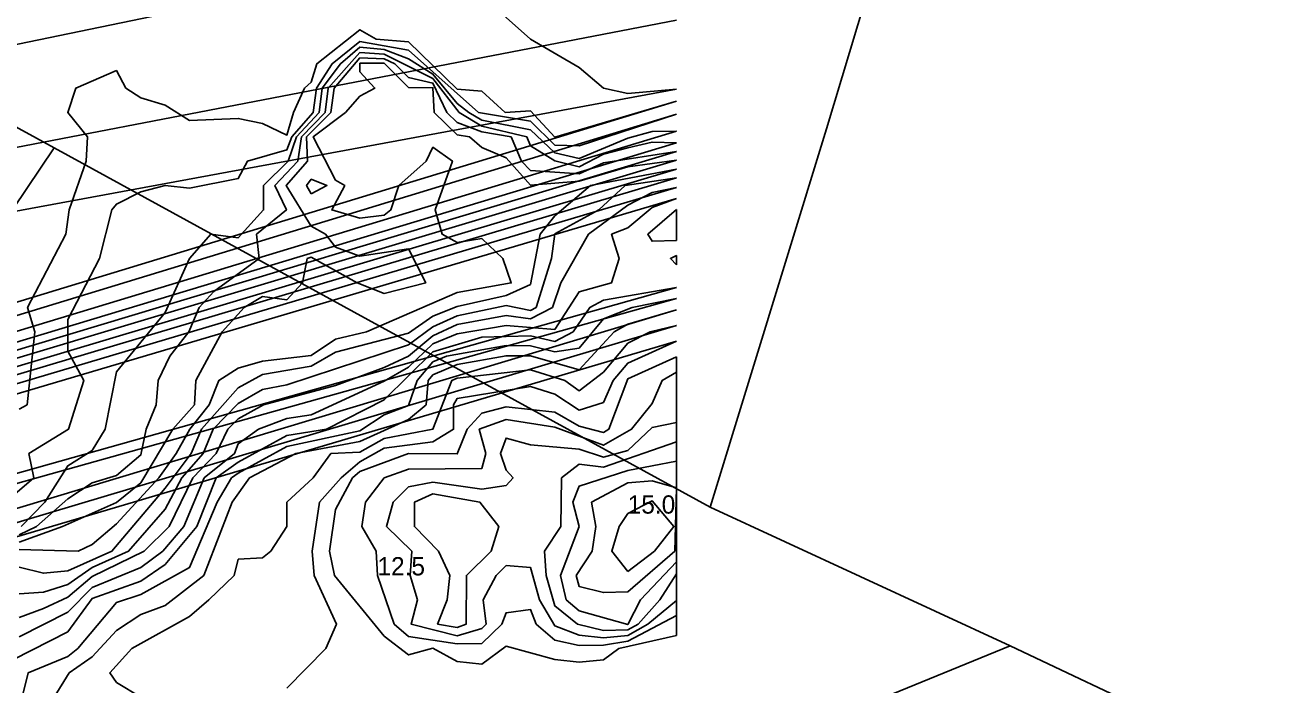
# Model space of a CAD drawing. Header units: metres. Extents: x 304729 to 308942, y 6403920 to 6405836.
# Drawn here: x 305626.5 to 305729, y 6404405 to 6404459.2 of the extents above; entities that cross this region are included whole.
import ezdxf

# ---------------------------------------------------------------- set-up
doc = ezdxf.new("R2010")
doc.units = ezdxf.units.M
for name, color, linetype in [('FASTIGHETSGRANSER', 7, 'Continuous'), ('HOJDKURVOR_GRUND', 4, 'Continuous'), ('HOJDKURVOR_STOD', 6, 'Continuous'), ('HOJDKURVOR_TEXT', 2, 'Continuous'), ('LILLEBY_4_8', 5, 'Continuous'), ('TOMTER_1945', 1, 'Continuous')]:
    doc.layers.add(name, color=color, linetype=linetype)

msp = doc.modelspace()

# ---------------------------------------------------------------- linework, layer by layer
at = {"layer": 'FASTIGHETSGRANSER'}
msp.add_lwpolyline([(305194.17, 6404796.311), (305248.461, 6404753.573), (305425.875, 6404616.253), (305445.572, 6404610.011), (305510.987, 6404589.282), (305538.828, 6404586.862), (305574.392, 6404542.914), (305622.258, 6404525.46), (305693.017, 6404463.466), (305695.515, 6404461.196), (305692.317, 6404450.639), (305682.784, 6404419.603), (305707.41, 6404408.206), (305733.318, 6404395.966)], dxfattribs=at)
at = {"layer": 'HOJDKURVOR_GRUND'}
for points in [[(305150, 6404359.43, 3), (305680, 6404468.78, 3)], [(305680, 6404453.92, 4), (305676, 6404453.56, 4), (305674, 6404454, 4), (305672, 6404455.69, 4), (305668, 6404458, 4), (305664, 6404461.6, 4)], [(305150, 6404357.52, 3.5), (305680, 6404459.56, 3.5)], [(305680, 6404452.91, 4.5), (305670, 6404449.97, 4.5), (305668, 6404452.12, 4.5), (305665.94, 6404452, 4.5), (305664, 6404453.74, 4.5), (305662, 6404453.92, 4.5), (305658, 6404457.78, 4.5), (305655.33, 6404458, 4.5), (305654, 6404458.79, 4.5), (305650.47, 6404456, 4.5), (305650, 6404454.48, 4.5), (305649.45, 6404454, 4.5), (305648.55, 6404452, 4.5), (305648, 6404450.14, 4.5), (305646, 6404451.08, 4.5), (305644, 6404451.5, 4.5), (305640, 6404451.33, 4.5), (305638, 6404452.59, 4.5), (305636, 6404453.2, 4.5), (305634.77, 6404454, 4.5), (305634, 6404455.43, 4.5), (305630.67, 6404454, 4.5), (305630, 6404452, 4.5), (305631.62, 6404450, 4.5), (305631.5, 6404448, 4.5), (305630.1, 6404444, 4.5), (305629.85, 6404442, 4.5), (305626.69, 6404436, 4.5), (305627.29, 6404434, 4.5), (305626.67, 6404428, 4.5), (305626, 6404427.65, 4.5)], [(305680, 6404449.51, 6), (305678, 6404449.56, 6), (305676, 6404449.1, 6), (305674, 6404448.56, 6), (305672, 6404447.54, 6), (305670, 6404448.03, 6), (305668, 6404449.27, 6), (305667.71, 6404450, 6), (305664, 6404450.88, 6), (305662.16, 6404452, 6), (305660, 6404454.78, 6), (305656, 6404456.78, 6), (305654, 6404456.92, 6), (305651.4, 6404454, 6), (305651.13, 6404452, 6), (305649.21, 6404450, 6), (305648.9, 6404448, 6), (305647.02, 6404446, 6), (305647.96, 6404444, 6), (305645.5, 6404442, 6), (305645.73, 6404440, 6), (305642, 6404437.3, 6), (305640.79, 6404436, 6), (305639.94, 6404434, 6), (305638.39, 6404432, 6), (305637.43, 6404430, 6), (305637.27, 6404428, 6), (305636.44, 6404426, 6), (305636, 6404423.89, 6), (305634, 6404422.19, 6), (305632, 6404421.59, 6), (305630, 6404420.29, 6), (305627.44, 6404418, 6), (305626, 6404417.32, 6)], [(305680, 6404450.45, 5.5), (305678, 6404450.42, 5.5), (305676, 6404449.89, 5.5), (305672, 6404448.23, 5.5), (305670, 6404448.68, 5.5), (305668, 6404450.57, 5.5), (305664, 6404451.36, 5.5), (305662.94, 6404452, 5.5), (305662, 6404452.72, 5.5), (305660, 6404455.15, 5.5), (305658, 6404456.41, 5.5), (305656, 6404457.15, 5.5), (305654, 6404457.36, 5.5), (305652.4, 6404456, 5.5), (305650.91, 6404454, 5.5), (305650.64, 6404452, 5.5), (305648.8, 6404450, 5.5), (305648.11, 6404448, 5.5), (305646.09, 6404446, 5.5), (305646.08, 6404444, 5.5), (305644, 6404441.71, 5.5), (305641.75, 6404442, 5.5), (305640, 6404440, 5.5), (305638, 6404435.58, 5.5), (305634, 6404430.71, 5.5), (305633.08, 6404426, 5.5), (305632, 6404424.26, 5.5), (305630, 6404423, 5.5), (305628.1, 6404420, 5.5), (305626.18, 6404418, 5.5)], [(305680, 6404448.8, 6.5), (305674, 6404447.85, 6.5), (305672, 6404446.95, 6.5), (305668, 6404447.24, 6.5), (305667.28, 6404448, 6.5), (305666.42, 6404450, 6.5), (305664, 6404450.4, 6.5), (305662, 6404451.18, 6.5), (305661.15, 6404452, 6.5), (305660, 6404454.4, 6.5), (305658, 6404454.86, 6.5), (305656.87, 6404456, 6.5), (305656, 6404456.4, 6.5), (305654, 6404456.48, 6.5), (305651.88, 6404454, 6.5), (305651.62, 6404452, 6.5), (305649.61, 6404450, 6.5), (305649.7, 6404448, 6.5), (305647.94, 6404446, 6.5), (305650, 6404442.65, 6.5), (305651.17, 6404442, 6.5), (305652, 6404440.95, 6.5), (305654, 6404440.2, 6.5), (305658, 6404440.8, 6.5), (305659.41, 6404438, 6.5), (305656, 6404437.15, 6.5), (305653.78, 6404438, 6.5), (305650, 6404440.13, 6.5), (305649.67, 6404440, 6.5), (305649.29, 6404438, 6.5), (305648, 6404436.62, 6.5), (305646, 6404436.9, 6.5), (305644.5, 6404436, 6.5), (305642.69, 6404434, 6.5), (305640.52, 6404430, 6.5), (305640.41, 6404428, 6.5), (305638.62, 6404426, 6.5), (305636, 6404421.6, 6.5), (305634, 6404419.97, 6.5), (305629.56, 6404418, 6.5), (305626, 6404416.72, 6.5)], [(305680, 6404448.09, 7), (305676, 6404447.54, 7), (305672, 6404446.36, 7), (305668, 6404446.02, 7), (305666, 6404448.26, 7), (305664, 6404449.11, 7), (305663, 6404450, 7), (305662, 6404450.16, 7), (305660.09, 6404452, 7), (305660, 6404454.02, 7), (305658, 6404454.05, 7), (305656, 6404456.03, 7), (305654, 6404456.04, 7), (305654, 6404455.33, 7), (305655.23, 6404454, 7), (305654, 6404453.33, 7), (305652.81, 6404452, 7), (305650.17, 6404450, 7), (305652, 6404446.44, 7), (305652.75, 6404446, 7), (305651.68, 6404444, 7), (305654, 6404443.33, 7), (305656, 6404443.56, 7), (305656.53, 6404444, 7), (305657.2, 6404446, 7), (305659.43, 6404448, 7), (305660, 6404449.14, 7), (305661.6, 6404448, 7), (305660.17, 6404444, 7), (305660.76, 6404442, 7), (305662, 6404441.33, 7), (305664, 6404441.65, 7), (305665.74, 6404440, 7), (305666.43, 6404438, 7), (305662, 6404437.22, 7), (305654.55, 6404434, 7), (305652, 6404433.38, 7), (305650, 6404432.05, 7), (305646, 6404431.58, 7), (305644, 6404431, 7), (305642.41, 6404430, 7), (305641.61, 6404428, 7), (305640.02, 6404426, 7), (305638.91, 6404424, 7), (305637.47, 6404422, 7), (305634, 6404418.24, 7), (305632, 6404416.53, 7), (305630.86, 6404416, 7), (305626, 6404416.12, 7)], [(305150, 6404356.11, 4), (305680, 6404453.92, 4)], [(305177.56, 6404300, 4.5), (305680, 6404452.91, 4.5)], [(305183.48, 6404300, 5.5), (305680, 6404450.45, 5.5)], [(305184.52, 6404300, 6), (305680, 6404449.51, 6)], [(305185.3, 6404300, 6.5), (305680, 6404448.8, 6.5)], [(305186.1, 6404300, 7), (305680, 6404448.09, 7)], [(305188.09, 6404300, 8), (305680, 6404446.62, 8)], [(305680, 6404446.62, 8), (305675.8, 6404446, 8), (305673.63, 6404444, 8), (305670, 6404442.03, 8), (305669.75, 6404440, 8), (305668.48, 6404436, 8), (305668, 6404435.75, 8), (305666, 6404436.15, 8), (305662, 6404435.31, 8), (305660, 6404434.4, 8), (305658, 6404432.92, 8), (305648, 6404429.65, 8), (305646, 6404429.27, 8), (305644, 6404428.1, 8), (305641.94, 6404426, 8), (305641.13, 6404424, 8), (305639.37, 6404422, 8), (305638, 6404419.44, 8), (305634.99, 6404416, 8), (305632, 6404414.66, 8), (305630, 6404413.24, 8), (305628, 6404412.63, 8), (305626, 6404412.5, 8)], [(305650, 6404445.31, 7), (305651.29, 6404446, 7), (305650, 6404446.52, 7), (305649.62, 6404446, 7), (305650, 6404445.31, 7)], [(305189.2, 6404300, 8.5), (305680, 6404445.85, 8.5)], [(305680, 6404445.85, 8.5), (305678, 6404445.43, 8.5), (305676, 6404444.38, 8.5), (305672.77, 6404442, 8.5), (305670.51, 6404438, 8.5), (305669.81, 6404436, 8.5), (305668, 6404435.07, 8.5), (305666, 6404435.33, 8.5), (305662, 6404434.58, 8.5), (305660, 6404433.65, 8.5), (305658, 6404431.98, 8.5), (305656, 6404431.07, 8.5), (305652, 6404429.58, 8.5), (305646.08, 6404428, 8.5), (305644, 6404426.86, 8.5), (305643.15, 6404426, 8.5), (305642.18, 6404424, 8.5), (305640.28, 6404422, 8.5), (305638.34, 6404418, 8.5), (305636.28, 6404416, 8.5), (305632, 6404413.91, 8.5), (305630, 6404412.21, 8.5), (305628, 6404411.29, 8.5), (305626, 6404410.55, 8.5)], [(305190.23, 6404300, 9), (305680, 6404444.94, 9)], [(305680, 6404444.94, 9), (305678, 6404444.2, 9), (305676, 6404442.53, 9), (305674.67, 6404442, 9), (305675.29, 6404440, 9), (305674.67, 6404438, 9), (305672, 6404437.27, 9), (305670, 6404434.17, 9), (305666, 6404434.51, 9), (305662, 6404433.84, 9), (305660, 6404433, 9), (305658, 6404431.08, 9), (305656, 6404429.94, 9), (305650, 6404427.18, 9), (305648, 6404426.89, 9), (305645.67, 6404426, 9), (305644, 6404424.8, 9), (305643.7, 6404424, 9), (305641.2, 6404422, 9), (305639.54, 6404418, 9), (305637.82, 6404416, 9), (305636, 6404414.64, 9), (305632, 6404413.01, 9), (305630, 6404410.97, 9), (305626, 6404408.96, 9)], [(305680, 6404444.02, 9.5), (305677.64, 6404442, 9.5), (305678, 6404441.43, 9.5), (305680, 6404441.5, 9.5), (305680, 6404444.02, 9.5)], [(305680, 6404439.49, 9), (305679.5, 6404440, 9), (305680, 6404440.25, 9), (305680, 6404439.49, 9)], [(305191.03, 6404300, 9.5), (305680, 6404437.63, 9.5)], [(305680, 6404437.63, 9.5), (305674, 6404436.6, 9.5), (305672.88, 6404436, 9.5), (305671.51, 6404434, 9.5), (305670, 6404433.21, 9.5), (305668, 6404433.65, 9.5), (305664, 6404433.54, 9.5), (305660, 6404432.35, 9.5), (305656, 6404428.4, 9.5), (305651.25, 6404426, 9.5), (305648, 6404425.47, 9.5), (305644, 6404423.28, 9.5), (305642.18, 6404422, 9.5), (305640.6, 6404418, 9.5), (305638, 6404414.9, 9.5), (305636, 6404413.52, 9.5), (305632, 6404412.11, 9.5), (305630, 6404409.38, 9.5), (305624, 6404406.33, 9.5)], [(305228.37, 6404300, 10.5), (305680, 6404435.79, 10.5)], [(305680, 6404435.79, 10.5), (305676, 6404434.62, 10.5), (305674.89, 6404434, 10.5), (305672, 6404430.88, 10.5), (305668, 6404432.03, 10.5), (305666, 6404432.03, 10.5), (305662, 6404431.3, 10.5), (305660, 6404430.46, 10.5), (305659.61, 6404430, 10.5), (305659.44, 6404428, 10.5), (305658, 6404426.8, 10.5), (305654, 6404424.98, 10.5), (305648.74, 6404424, 10.5), (305644.94, 6404422, 10.5), (305643.49, 6404420, 10.5), (305641.17, 6404414, 10.5), (305638, 6404411.54, 10.5), (305636, 6404410.78, 10.5), (305634, 6404409.48, 10.5), (305632, 6404407.31, 10.5), (305630.12, 6404406, 10.5), (305628.88, 6404404, 10.5)], [(305229.3, 6404300, 11), (305680, 6404434.51, 11)], [(305680, 6404434.51, 11), (305677.85, 6404434, 11), (305676, 6404433.06, 11), (305674, 6404430.67, 11), (305672, 6404429.16, 11), (305670.83, 6404430, 11), (305668, 6404430.87, 11), (305662, 6404430.18, 11), (305661.56, 6404430, 11), (305660, 6404426, 11), (305656, 6404425.24, 11), (305654, 6404424.11, 11), (305651.62, 6404424, 11), (305650.15, 6404422, 11), (305648, 6404420, 11), (305648, 6404418, 11), (305646.67, 6404416, 11), (305646, 6404415.43, 11), (305644, 6404415.33, 11), (305643.68, 6404414, 11), (305641.58, 6404412, 11), (305640, 6404410.64, 11), (305635.27, 6404408, 11), (305633.44, 6404406, 11), (305634, 6404405.22, 11), (305636, 6404404, 11)], [(305230.17, 6404300, 11.5), (305680, 6404433.23, 11.5)], [(305680, 6404433.23, 11.5), (305676, 6404431.43, 11.5), (305674.79, 6404430, 11.5), (305674, 6404428.2, 11.5), (305672, 6404427.56, 11.5), (305670, 6404428.88, 11.5), (305668, 6404429.51, 11.5), (305662, 6404428.53, 11.5), (305661.68, 6404428, 11.5), (305661.69, 6404426, 11.5), (305660, 6404424.97, 11.5), (305656, 6404424.44, 11.5), (305654, 6404423.31, 11.5), (305652.46, 6404422, 11.5), (305650.68, 6404420, 11.5), (305650.08, 6404416, 11.5), (305650.23, 6404414, 11.5), (305652.07, 6404410, 11.5), (305651.2, 6404408, 11.5), (305648, 6404404.75, 11.5)], [(305680, 6404431.95, 12), (305676, 6404430.13, 12), (305674.46, 6404426, 12), (305674, 6404425.74, 12), (305672, 6404426.26, 12), (305670, 6404427.41, 12), (305666, 6404427.84, 12), (305664, 6404427.32, 12), (305662.81, 6404426, 12), (305662, 6404423.97, 12), (305658, 6404424, 12), (305654, 6404422.53, 12), (305653.38, 6404422, 12), (305652, 6404419.41, 12), (305651.49, 6404416, 12), (305651.9, 6404414, 12), (305656, 6404409, 12), (305658, 6404407.48, 12), (305660, 6404408.03, 12), (305662, 6404406.93, 12), (305664, 6404406.72, 12), (305666, 6404408.2, 12), (305670, 6404407.11, 12), (305672, 6404406.87, 12), (305674, 6404407.08, 12), (305675.26, 6404408, 12), (305680, 6404409.08, 12), (305680, 6404431.95, 12)], [(305680, 6404426.54, 13), (305678, 6404426.15, 13), (305676, 6404424.24, 13), (305674, 6404423.7, 13), (305672, 6404424.36, 13), (305668, 6404424.71, 13), (305666, 6404425.27, 13), (305665.54, 6404424, 13), (305666, 6404422.64, 13), (305666.58, 6404422, 13), (305666, 6404421.38, 13), (305664, 6404421.08, 13), (305660, 6404421.64, 13), (305658, 6404421.28, 13), (305656.74, 6404420, 13), (305656.18, 6404418, 13), (305658.26, 6404416, 13), (305658.12, 6404414, 13), (305658.74, 6404412, 13), (305658.2, 6404410, 13), (305662, 6404409.05, 13), (305664, 6404409.65, 13), (305664.36, 6404410, 13), (305664.11, 6404412, 13), (305665.19, 6404414, 13), (305666, 6404414.81, 13), (305668, 6404414.65, 13), (305668.75, 6404412, 13), (305670, 6404409.86, 13), (305672, 6404409.1, 13), (305674, 6404408.88, 13), (305676, 6404409.06, 13), (305677.66, 6404410, 13), (305680, 6404411.95, 13), (305680, 6404426.54, 13)], [(305680, 6404424.97, 13.5), (305674, 6404422.87, 13.5), (305672, 6404423.12, 13.5), (305670.57, 6404422, 13.5), (305670.51, 6404418, 13.5), (305669.15, 6404416, 13.5), (305669.31, 6404414, 13.5), (305670, 6404411.49, 13.5), (305671.87, 6404410, 13.5), (305674, 6404409.48, 13.5), (305676, 6404409.52, 13.5), (305676.85, 6404410, 13.5), (305678.65, 6404412, 13.5), (305680, 6404414.12, 13.5), (305680, 6404424.97, 13.5)], [(305680, 6404423.38, 14), (305676, 6404422.62, 14), (305672, 6404421.33, 14), (305671.49, 6404420, 14), (305672, 6404418, 14), (305670.47, 6404414, 14), (305670.95, 6404412, 14), (305672, 6404411.09, 14), (305676, 6404409.97, 14), (305677.04, 6404412, 14), (305680, 6404415.1, 14), (305680, 6404423.38, 14)], [(305680, 6404421.18, 14.5), (305678, 6404421.77, 14.5), (305676, 6404421.61, 14.5), (305673.02, 6404420, 14.5), (305673.37, 6404418, 14.5), (305673.09, 6404416, 14.5), (305671.77, 6404414, 14.5), (305672, 6404413.1, 14.5), (305674, 6404412.59, 14.5), (305676, 6404412.66, 14.5), (305679.87, 6404416, 14.5), (305680, 6404421.18, 14.5)], [(305662, 6404409.72, 13.5), (305662.74, 6404410, 13.5), (305662.75, 6404414, 13.5), (305664.78, 6404416, 13.5), (305665.41, 6404418, 13.5), (305663.86, 6404420, 13.5), (305660, 6404420.69, 13.5), (305658.47, 6404420, 13.5), (305658.48, 6404418, 13.5), (305660.44, 6404416, 13.5), (305661.39, 6404414, 13.5), (305661.16, 6404412, 13.5), (305660.38, 6404410, 13.5), (305662, 6404409.72, 13.5)]]:
    msp.add_polyline3d(points, dxfattribs=at)
at = {"layer": 'HOJDKURVOR_STOD'}
for points in [[(305680, 6404451.86, 5), (305672, 6404449.26, 5), (305670, 6404449.32, 5), (305668, 6404451.29, 5), (305663.73, 6404452, 5), (305658, 6404457.1, 5), (305654, 6404457.81, 5), (305651.73, 6404456, 5), (305650.43, 6404454, 5), (305650.16, 6404452, 5), (305648.4, 6404450, 5), (305648, 6404448.93, 5), (305644.77, 6404448, 5), (305644, 6404446.57, 5), (305640, 6404445.79, 5), (305638, 6404446, 5), (305636, 6404445.48, 5), (305634, 6404444.48, 5), (305633.63, 6404444, 5), (305632.61, 6404440, 5), (305630, 6404435, 5), (305630, 6404432.4, 5), (305631.31, 6404430, 5), (305630.06, 6404426, 5), (305626.81, 6404424, 5), (305627.2, 6404422, 5), (305624.89, 6404420, 5)], [(305181.93, 6404300, 5), (305680, 6404451.86, 5)], [(305187.09, 6404300, 7.5), (305680, 6404447.35, 7.5)], [(305680, 6404447.35, 7.5), (305672.93, 6404446, 7.5), (305670, 6404443.5, 7.5), (305668.8, 6404442, 7.5), (305668, 6404437.88, 7.5), (305666, 6404436.97, 7.5), (305662, 6404436.07, 7.5), (305660, 6404435.27, 7.5), (305658, 6404433.87, 7.5), (305652, 6404432.33, 7.5), (305650, 6404431.17, 7.5), (305646, 6404430.48, 7.5), (305644, 6404429.4, 7.5), (305640.98, 6404426, 7.5), (305640.14, 6404424, 7.5), (305638, 6404421.16, 7.5), (305633.62, 6404416, 7.5), (305630, 6404414.38, 7.5), (305628, 6404414.18, 7.5), (305626, 6404414.67, 7.5)], [(305191.84, 6404300, 10), (305680, 6404436.74, 10)], [(305680, 6404436.74, 10), (305676.37, 6404436, 10), (305674, 6404435.07, 10), (305672, 6404432.65, 10), (305670, 6404432.36, 10), (305668, 6404432.84, 10), (305666, 6404432.86, 10), (305661.1, 6404432, 10), (305660, 6404431.52, 10), (305658.71, 6404430, 10), (305658, 6404427.95, 10), (305656, 6404427.18, 10), (305654, 6404425.86, 10), (305648, 6404424.58, 10), (305644, 6404422.38, 10), (305643.46, 6404422, 10), (305642.27, 6404420, 10), (305640, 6404414.64, 10), (305636, 6404412.43, 10), (305634, 6404411.77, 10), (305630.82, 6404408, 10), (305630, 6404407.35, 10), (305626.74, 6404406, 10), (305626.25, 6404404, 10)], [(305680, 6404430.67, 12.5), (305678.84, 6404430, 12.5), (305678, 6404428.1, 12.5), (305676.31, 6404426, 12.5), (305674, 6404424.68, 12.5), (305670, 6404426.17, 12.5), (305666, 6404426.8, 12.5), (305663.8, 6404426, 12.5), (305664.34, 6404424, 12.5), (305664, 6404422.78, 12.5), (305658, 6404422.72, 12.5), (305656, 6404422, 12.5), (305654.46, 6404420, 12.5), (305654.16, 6404418, 12.5), (305655.33, 6404416, 12.5), (305655.44, 6404414, 12.5), (305656.8, 6404410, 12.5), (305658, 6404408.98, 12.5), (305662, 6404408.38, 12.5), (305664, 6404408.4, 12.5), (305665.66, 6404410, 12.5), (305666, 6404410.93, 12.5), (305668, 6404411.21, 12.5), (305668.47, 6404410, 12.5), (305670, 6404408.68, 12.5), (305672, 6404408.25, 12.5), (305674, 6404408.28, 12.5), (305676, 6404408.6, 12.5), (305680, 6404410.7, 12.5), (305680, 6404430.67, 12.5)], [(305676, 6404414.31, 15), (305678.2, 6404416, 15), (305679.8, 6404418, 15), (305678, 6404420.13, 15), (305676, 6404419.07, 15), (305675.29, 6404418, 15), (305674.69, 6404416, 15), (305676, 6404414.31, 15)]]:
    msp.add_polyline3d(points, dxfattribs=at)
at = {"layer": 'LILLEBY_4_8'}
msp.add_lwpolyline([(305682.784, 6404419.603), (305692.317, 6404450.639), (305695.515, 6404461.196), (305693.017, 6404463.466), (305622.258, 6404525.46), (305574.392, 6404542.914), (305538.828, 6404586.862), (305510.987, 6404589.282), (305513.117, 6404520.357), (305513.434, 6404518.694), (305513.92, 6404517.072), (305514.569, 6404515.508), (305515.373, 6404514.018), (305516.326, 6404512.619), (305517.417, 6404511.324), (305518.634, 6404510.147), (305519.965, 6404509.1), (305521.396, 6404508.195), (305568.066, 6404482.343), (305592.017, 6404469.243), (305628.885, 6404449.082), (305682.784, 6404419.603)], close=True, dxfattribs=at)
at = {"layer": 'TOMTER_1945'}
msp.add_lwpolyline([(305585.188, 6404442.458), (305608.555, 6404431.006), (305609.763, 6404430.709), (305611, 6404430.573), (305612.244, 6404430.601), (305613.473, 6404430.792), (305614.667, 6404431.144), (305615.804, 6404431.649), (305616.864, 6404432.3), (305617.83, 6404433.084), (305618.684, 6404433.989), (305628.885, 6404449.082), (305592.017, 6404469.243), (305585.188, 6404442.458)], close=True, dxfattribs=at)
msp.add_lwpolyline([(305733.318, 6404395.966), (305720.774, 6404379.184), (305682.973, 6404367.954), (305653.892, 6404352.557), (305651.631, 6404353.522), (305645.272, 6404368.798), (305651.66, 6404370.69), (305648.879, 6404393.293), (305683.18, 6404398.311), (305707.41, 6404408.206), (305682.784, 6404419.603), (305628.885, 6404449.082), (305618.684, 6404433.989)], dxfattribs=at)

# ---------------------------------------------------------------- texts
at = {"layer": 'HOJDKURVOR_TEXT'}
for s, p in [('15.0', (305676, 6404419.07, 15)), ('12.5', (305655.44, 6404414, 12.5))]:
    msp.add_text(s, height=1.5, dxfattribs=at).set_placement(p)

doc.saveas('drawing.dxf')
